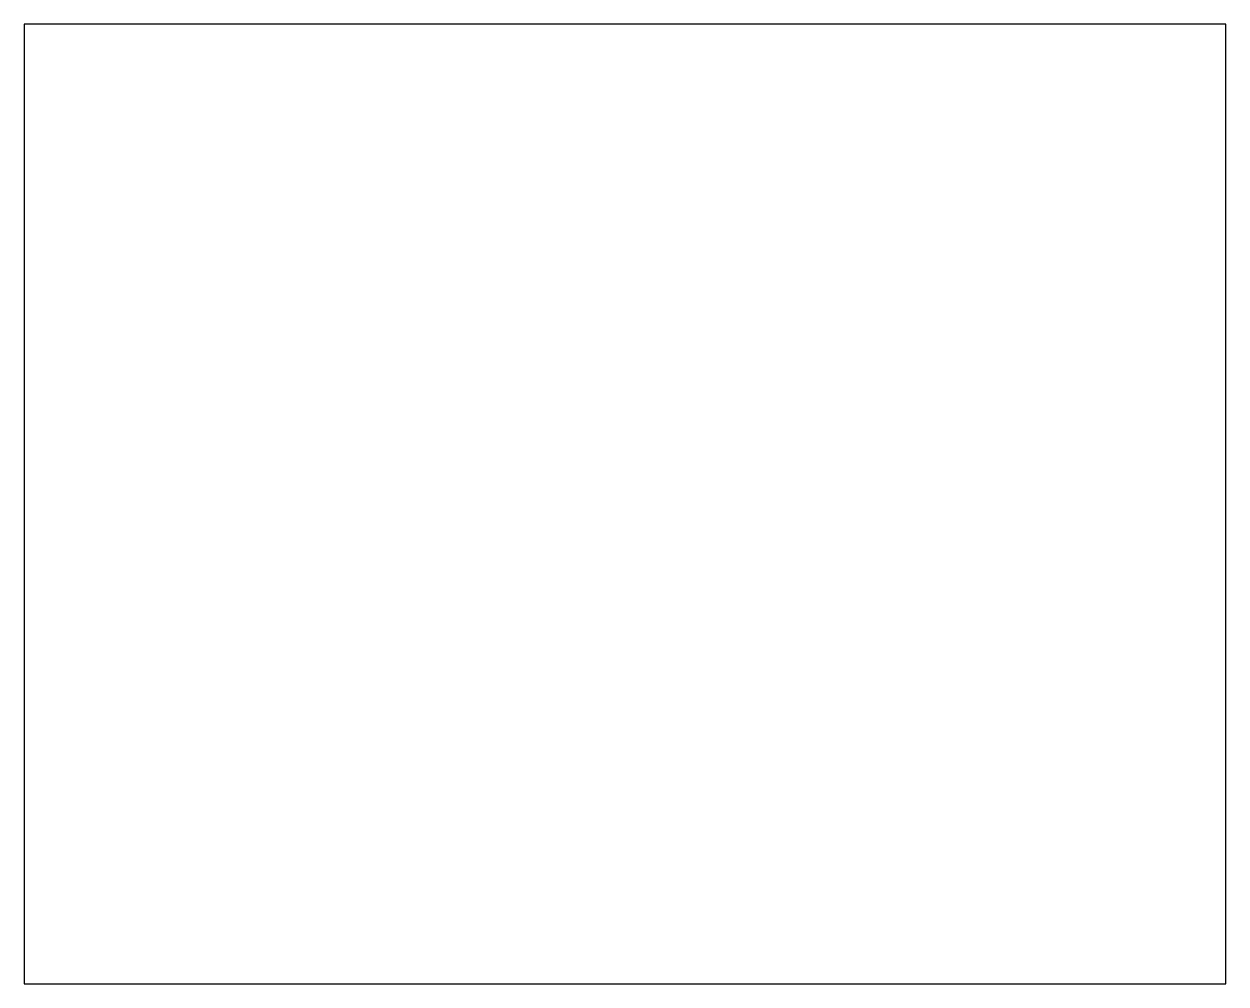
# Model space of a CAD drawing. Header units: inches. Extents: x 0 to 36.7, y 0 to 29.3.
import ezdxf

# ---------------------------------------------------------------- set-up
doc = ezdxf.new("R2010")
doc.units = ezdxf.units.IN
doc.header["$MEASUREMENT"] = 0
doc.layers.get('DEFPOINTS').update_dxf_attribs({"linetype": 'CONTINUOUS'})

msp = doc.modelspace()

# ---------------------------------------------------------------- linework, layer by layer
at = {"layer": 'DEFPOINTS'}
msp.add_lwpolyline([(0, 0), (36.7, 0), (36.7, 29.3), (0, 29.3)], close=True, dxfattribs=at)
msp.add_lwpolyline([(0, 0), (36.7, 0), (36.7, 29.3), (0, 29.3)], close=True, dxfattribs=at)

doc.saveas('drawing.dxf')
